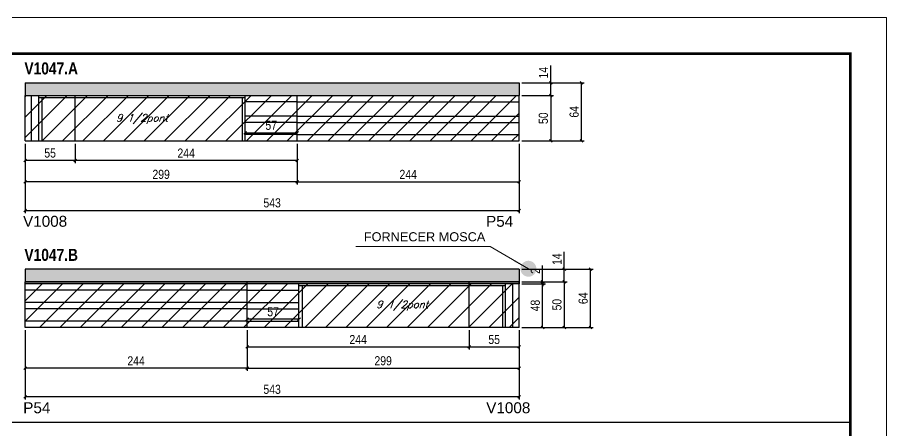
# Model space of a CAD drawing. Extents: x 3309 to 9563, y -2522 to 14608.
# Drawn here: x 8608 to 9563, y 7262 to 7716 of the extents above; entities that cross this region are included whole.
import ezdxf

# ---------------------------------------------------------------- set-up
doc = ezdxf.new("R2010")
doc.units = 0
doc.linetypes.add('DASHED', pattern=[0.75, 0.5, -0.25])
for name, color, linetype in [('5', 5, 'Continuous'), ('COTA', 241, 'Continuous'), ('NOMENCLATURA', 7, 'Continuous'), ('Painéis', 200, 'Continuous'), ('SARR_2.2x7', 40, 'Continuous'), ('SARR_3.5x7', 81, 'Continuous'), ('texto', 7, 'Continuous')]:
    doc.layers.add(name, color=color, linetype=linetype)
for name, color, linetype, lineweight in [('CARIMBO', 255, 'Continuous', 9), ('Folhas', 255, 'Continuous', 9), ('Hachura', 251, 'Continuous', 9), ('SARRAFO DE PRESSAO', 251, 'DASHED', 9)]:
    doc.layers.add(name, color=color, linetype=linetype, lineweight=lineweight)
doc.styles.add('ARIAL', font='arial.ttf')
doc.styles.add('COTA TECNICA', font='techl___.ttf', dxfattribs={"height": 10})
doc.styles.add('Romans', font='romans.shx')
doc.styles.get("Standard").update_dxf_attribs({"font": 'arial.ttf'})
doc.styles.add('TECNICA', font='techb___.ttf', dxfattribs={"height": 10})
doc.dimstyles.new('3x', dxfattribs={"dimtxt": 10, "dimasz": 5, "dimexe": 7, "dimexo": 5, "dimgap": 4, "dimtad": 1, "dimdec": 4, "dimlfac": 0.333333, "dimdsep": 46, "dimtxsty": 'Standard', "dimblk": 'DOT', "dimcen": 0.09, "dimclrd": 1, "dimclre": 1, "dimclrt": 2, "dimadec": 0, "dimazin": 2, "dimtfac": 1, "dimtdec": 4, "dimtmove": 0, "dimatfit": 3, "dimldrblk": 'DOT', "dimfxl": 1, "dimtolj": 1, "dimtzin": 0, "dimlwd": 9, "dimlwe": 9, "dimarcsym": 0})
doc.dimstyles.new('PAINEL', dxfattribs={"dimtxt": 10, "dimasz": 3, "dimexe": 3, "dimexo": 3, "dimgap": 3, "dimtad": 1, "dimdec": 1, "dimzin": 12, "dimdsep": 46, "dimtxsty": 'COTA TECNICA', "dimblk1": 'OBLIQUE', "dimblk2": 'OBLIQUE', "dimsah": 1, "dimcen": 0.9, "dimclrd": 4, "dimclre": 4, "dimclrt": 240, "dimadec": 1, "dimazin": 3, "dimtfac": 1, "dimtdec": 1, "dimtmove": 0, "dimatfit": 3, "dimfxl": 1, "dimtolj": 1, "dimtzin": 12, "dimarcsym": 0})

# ---------------------------------------------------------------- blocks, each defined once
blk = doc.blocks.new('9999999999')
at = {"layer": 'Folhas'}
blk.add_lwpolyline([(98138.98, 34190.21), (99623.98, 34190.21), (99623.98, 35240.21), (98138.98, 35240.21)], close=True, dxfattribs=at)
at = {"layer": 'Folhas', "color": 30, "const_width": 3}
blk.add_lwpolyline([(98213.98, 34230.21), (99583.98, 34230.21), (99583.98, 35200.21), (98213.98, 35200.21)], close=True, dxfattribs=at)
blk = doc.blocks.new('_Oblique')
at = {"color": 0, "linetype": 'ByBlock', "lineweight": -2}
blk.add_line((-0.5, -0.5), (0.5, 0.5), dxfattribs=at)
blk = doc.blocks.new('*D964')
at = {"layer": 'COTA', "color": 4, "linetype": 'ByBlock', "lineweight": -2, "transparency": 16777216}
for p, q in [((8616.06, 7372.48), (8616.06, 7327.63)), ((8860.06, 7372.48), (8860.06, 7327.63)), ((8860.06, 7330.63), (8616.06, 7330.63))]:
    blk.add_line(p, q, dxfattribs=at)
at = {"layer": 'Defpoints', "color": 0, "linetype": 'ByBlock', "transparency": 16777216}
for p in [(8616.06, 7375.48), (8860.06, 7375.48), (8616.06, 7330.63)]:
    blk.add_point(p, dxfattribs=at)
at = {"layer": 'COTA', "color": 4, "linetype": 'ByBlock', "lineweight": -2, "transparency": 16777216, "xscale": 3, "yscale": 3, "zscale": 3, "rotation": 180}
blk.add_blockref('_Oblique', (8616.06, 7330.63), dxfattribs=at)
at = {"layer": 'COTA', "color": 4, "linetype": 'ByBlock', "lineweight": -2, "transparency": 16777216, "xscale": 3, "yscale": 3, "zscale": 3}
blk.add_blockref('_Oblique', (8860.06, 7330.63), dxfattribs=at)
at = {"layer": 'COTA', "color": 240, "linetype": 'ByBlock', "transparency": 16777216, "insert": (8738.06, 7338.7), "char_height": 10, "attachment_point": 5, "style": 'COTA TECNICA'}
blk.add_mtext('\\A1;244', dxfattribs=at)
blk = doc.blocks.new('*D972')
at = {"layer": 'COTA', "color": 4, "linetype": 'ByBlock', "lineweight": -2, "transparency": 16777216}
for p, q in [((8616.06, 7372.48), (8616.06, 7296.15)), ((9159.06, 7372.48), (9159.06, 7296.15)), ((9159.06, 7299.15), (8616.06, 7299.15))]:
    blk.add_line(p, q, dxfattribs=at)
at = {"layer": 'Defpoints', "color": 0, "linetype": 'ByBlock', "transparency": 16777216}
for p in [(8616.06, 7375.48), (9159.06, 7375.48), (8616.06, 7299.15)]:
    blk.add_point(p, dxfattribs=at)
at = {"layer": 'COTA', "color": 4, "linetype": 'ByBlock', "lineweight": -2, "transparency": 16777216, "xscale": 3, "yscale": 3, "zscale": 3, "rotation": 180}
blk.add_blockref('_Oblique', (8616.06, 7299.15), dxfattribs=at)
at = {"layer": 'COTA', "color": 4, "linetype": 'ByBlock', "lineweight": -2, "transparency": 16777216, "xscale": 3, "yscale": 3, "zscale": 3}
blk.add_blockref('_Oblique', (9159.06, 7299.15), dxfattribs=at)
at = {"layer": 'COTA', "color": 240, "linetype": 'ByBlock', "transparency": 16777216, "insert": (8887.56, 7307.37), "char_height": 10, "attachment_point": 5, "style": 'COTA TECNICA'}
blk.add_mtext('\\A1;543', dxfattribs=at)
blk = doc.blocks.new('*D965')
at = {"layer": 'COTA', "color": 4, "lineweight": -2, "transparency": 16777216}
for p, q in [((8860.06, 7372.48), (8860.06, 7327.63)), ((9159.06, 7372.48), (9159.06, 7327.63)), ((8860.06, 7330.63), (9159.06, 7330.63))]:
    blk.add_line(p, q, dxfattribs=at)
at = {"layer": 'Defpoints', "color": 0, "transparency": 16777216}
for p in [(8860.06, 7375.48, 0), (9159.06, 7375.48, 0), (9159.06, 7330.63)]:
    blk.add_point(p, dxfattribs=at)
at = {"layer": 'COTA', "color": 4, "lineweight": -2, "transparency": 16777216, "xscale": 3, "yscale": 3, "zscale": 3, "rotation": 180}
blk.add_blockref('_Oblique', (8860.06, 7330.63), dxfattribs=at)
at = {"layer": 'COTA', "color": 4, "lineweight": -2, "transparency": 16777216, "xscale": 3, "yscale": 3, "zscale": 3}
blk.add_blockref('_Oblique', (9159.06, 7330.63), dxfattribs=at)
at = {"layer": 'COTA', "color": 240, "transparency": 16777216, "insert": (9009.56, 7338.72), "char_height": 10, "attachment_point": 5, "style": 'COTA TECNICA'}
blk.add_mtext('\\A1;299', dxfattribs=at)
blk = doc.blocks.new('*D973')
at = {"layer": 'COTA', "color": 4, "lineweight": -2, "transparency": 16777216}
for p, q in [((8860.06, 7385.48), (8860.06, 7387.55)), ((8917.06, 7384.55), (8860.06, 7384.55)), ((8917.06, 7385.48), (8917.06, 7387.55))]:
    blk.add_line(p, q, dxfattribs=at)
at = {"layer": 'Defpoints', "color": 0, "transparency": 16777216}
for p in [(8860.06, 7384.55), (8860.06, 7382.48, 0), (8917.06, 7382.48, 0)]:
    blk.add_point(p, dxfattribs=at)
at = {"layer": 'COTA', "color": 4, "lineweight": -2, "transparency": 16777216, "xscale": 3, "yscale": 3, "zscale": 3, "rotation": 180}
blk.add_blockref('_Oblique', (8860.06, 7384.55), dxfattribs=at)
at = {"layer": 'COTA', "color": 4, "lineweight": -2, "transparency": 16777216, "xscale": 3, "yscale": 3, "zscale": 3}
blk.add_blockref('_Oblique', (8917.06, 7384.55), dxfattribs=at)
at = {"layer": 'COTA', "color": 240, "transparency": 16777216, "insert": (8888.56, 7392.66), "char_height": 10, "attachment_point": 5, "style": 'COTA TECNICA'}
blk.add_mtext('\\A1;57', dxfattribs=at)
blk = doc.blocks.new('*D974')
at = {"layer": 'COTA', "color": 4, "lineweight": -2, "transparency": 16777216}
for p, q in [((8860.06, 7372.48), (8860.06, 7351.04)), ((9104.06, 7372.48), (9104.06, 7351.04)), ((8860.06, 7354.04), (9104.06, 7354.04))]:
    blk.add_line(p, q, dxfattribs=at)
at = {"layer": 'Defpoints', "color": 0, "transparency": 16777216}
for p in [(8860.06, 7375.48), (9104.06, 7375.48), (9104.06, 7354.04)]:
    blk.add_point(p, dxfattribs=at)
at = {"layer": 'COTA', "color": 4, "lineweight": -2, "transparency": 16777216, "xscale": 3, "yscale": 3, "zscale": 3, "rotation": 180}
blk.add_blockref('_Oblique', (8860.06, 7354.04), dxfattribs=at)
at = {"layer": 'COTA', "color": 4, "lineweight": -2, "transparency": 16777216, "xscale": 3, "yscale": 3, "zscale": 3}
blk.add_blockref('_Oblique', (9104.06, 7354.04), dxfattribs=at)
at = {"layer": 'COTA', "color": 240, "transparency": 16777216, "insert": (8982.06, 7362.12), "char_height": 10, "attachment_point": 5, "style": 'COTA TECNICA'}
blk.add_mtext('\\A1;244', dxfattribs=at)
blk = doc.blocks.new('*D975')
at = {"layer": 'COTA', "color": 4, "lineweight": -2, "transparency": 16777216}
for p, q in [((9104.06, 7372.48), (9104.06, 7351.04)), ((9159.06, 7372.48), (9159.06, 7351.04)), ((9104.06, 7354.04), (9159.06, 7354.04))]:
    blk.add_line(p, q, dxfattribs=at)
at = {"layer": 'Defpoints', "color": 0, "transparency": 16777216}
for p in [(9104.06, 7375.48), (9159.06, 7375.48), (9159.06, 7354.04)]:
    blk.add_point(p, dxfattribs=at)
at = {"layer": 'COTA', "color": 4, "lineweight": -2, "transparency": 16777216, "xscale": 3, "yscale": 3, "zscale": 3, "rotation": 180}
blk.add_blockref('_Oblique', (9104.06, 7354.04), dxfattribs=at)
at = {"layer": 'COTA', "color": 4, "lineweight": -2, "transparency": 16777216, "xscale": 3, "yscale": 3, "zscale": 3}
blk.add_blockref('_Oblique', (9159.06, 7354.04), dxfattribs=at)
at = {"layer": 'COTA', "color": 240, "transparency": 16777216, "insert": (9131.56, 7362.15), "char_height": 10, "attachment_point": 5, "style": 'COTA TECNICA'}
blk.add_mtext('\\A1;55', dxfattribs=at)
blk = doc.blocks.new('*D976')
at = {"layer": 'COTA', "color": 4, "lineweight": -2, "transparency": 16777216}
for p, q in [((9162.06, 7425.48), (9211.68, 7425.48)), ((9208.68, 7425.48), (9208.68, 7375.48)), ((9162.06, 7375.48), (9211.68, 7375.48))]:
    blk.add_line(p, q, dxfattribs=at)
at = {"layer": 'Defpoints', "color": 0, "transparency": 16777216}
for p in [(9159.06, 7425.48), (9159.06, 7375.48), (9208.68, 7375.48)]:
    blk.add_point(p, dxfattribs=at)
at = {"layer": 'COTA', "color": 4, "lineweight": -2, "transparency": 16777216, "xscale": 3, "yscale": 3, "zscale": 3}
for p, rotation in [((9208.68, 7425.48), 90), ((9208.68, 7375.48), 270)]:
    blk.add_blockref('_Oblique', p, dxfattribs=dict(at, rotation=rotation))
at = {"layer": 'COTA', "color": 240, "transparency": 16777216, "insert": (9200.57, 7400.48), "char_height": 10, "attachment_point": 5, "rotation": 90, "style": 'COTA TECNICA'}
blk.add_mtext('\\A1;50', dxfattribs=at)
blk = doc.blocks.new('*D977')
at = {"layer": 'COTA', "color": 4, "lineweight": -2, "transparency": 16777216}
for p, q in [((9208.68, 7439.48), (9208.68, 7458.6)), ((9162.06, 7439.48), (9211.68, 7439.48)), ((9208.68, 7425.48), (9208.68, 7439.48)), ((9162.06, 7425.48), (9211.68, 7425.48))]:
    blk.add_line(p, q, dxfattribs=at)
at = {"layer": 'Defpoints', "color": 0, "transparency": 16777216}
for p in [(9159.06, 7439.48), (9208.68, 7439.48), (9159.06, 7425.48)]:
    blk.add_point(p, dxfattribs=at)
at = {"layer": 'COTA', "color": 4, "lineweight": -2, "transparency": 16777216, "xscale": 3, "yscale": 3, "zscale": 3}
for p, rotation in [((9208.68, 7439.48), 90), ((9208.68, 7425.48), 270)]:
    blk.add_blockref('_Oblique', p, dxfattribs=dict(at, rotation=rotation))
at = {"layer": 'COTA', "color": 240, "transparency": 16777216, "insert": (9200.6, 7450.54), "char_height": 10, "attachment_point": 5, "rotation": 90, "style": 'COTA TECNICA'}
blk.add_mtext('\\A1;14', dxfattribs=at)
blk = doc.blocks.new('*D978')
at = {"layer": 'COTA', "color": 4, "lineweight": -2, "transparency": 16777216}
for p, q in [((9162.06, 7439.48), (9240.54, 7439.48)), ((9237.54, 7375.48), (9237.54, 7439.48)), ((9162.06, 7375.48), (9240.54, 7375.48))]:
    blk.add_line(p, q, dxfattribs=at)
at = {"layer": 'Defpoints', "color": 0, "transparency": 16777216}
for p in [(9159.06, 7439.48), (9237.54, 7439.48), (9159.06, 7375.48)]:
    blk.add_point(p, dxfattribs=at)
at = {"layer": 'COTA', "color": 4, "lineweight": -2, "transparency": 16777216, "xscale": 3, "yscale": 3, "zscale": 3}
for p, rotation in [((9237.54, 7439.48), 90), ((9237.54, 7375.48), 270)]:
    blk.add_blockref('_Oblique', p, dxfattribs=dict(at, rotation=rotation))
at = {"layer": 'COTA', "color": 240, "transparency": 16777216, "insert": (9229.43, 7407.48), "char_height": 10, "attachment_point": 5, "rotation": 90, "style": 'COTA TECNICA'}
blk.add_mtext('\\A1;64', dxfattribs=at)
blk = doc.blocks.new('*D966')
at = {"layer": 'COTA', "color": 4, "linetype": 'ByBlock', "lineweight": -2, "transparency": 16777216}
for p, q in [((8915.06, 7577.52), (8915.06, 7532.66)), ((9159.06, 7577.52), (9159.06, 7532.66)), ((8915.06, 7535.66), (9159.06, 7535.66))]:
    blk.add_line(p, q, dxfattribs=at)
at = {"layer": 'Defpoints', "color": 0, "linetype": 'ByBlock', "transparency": 16777216}
for p in [(8915.06, 7580.52), (9159.06, 7580.52), (9159.06, 7535.66)]:
    blk.add_point(p, dxfattribs=at)
at = {"layer": 'COTA', "color": 4, "linetype": 'ByBlock', "lineweight": -2, "transparency": 16777216, "xscale": 3, "yscale": 3, "zscale": 3, "rotation": 180}
blk.add_blockref('_Oblique', (8915.06, 7535.66), dxfattribs=at)
at = {"layer": 'COTA', "color": 4, "linetype": 'ByBlock', "lineweight": -2, "transparency": 16777216, "xscale": 3, "yscale": 3, "zscale": 3}
blk.add_blockref('_Oblique', (9159.06, 7535.66), dxfattribs=at)
at = {"layer": 'COTA', "color": 240, "linetype": 'ByBlock', "transparency": 16777216, "insert": (9037.06, 7543.73), "char_height": 10, "attachment_point": 5, "style": 'COTA TECNICA'}
blk.add_mtext('\\A1;244', dxfattribs=at)
blk = doc.blocks.new('*D967')
at = {"layer": 'COTA', "color": 4, "lineweight": -2, "transparency": 16777216}
for p, q in [((8616.06, 7577.52), (8616.06, 7532.66)), ((8915.06, 7577.52), (8915.06, 7532.66)), ((8915.06, 7535.66), (8616.06, 7535.66))]:
    blk.add_line(p, q, dxfattribs=at)
at = {"layer": 'Defpoints', "color": 0, "transparency": 16777216}
for p in [(8616.06, 7580.52, 0), (8915.06, 7580.52, 0), (8616.06, 7535.66)]:
    blk.add_point(p, dxfattribs=at)
at = {"layer": 'COTA', "color": 4, "lineweight": -2, "transparency": 16777216, "xscale": 3, "yscale": 3, "zscale": 3, "rotation": 180}
blk.add_blockref('_Oblique', (8616.06, 7535.66), dxfattribs=at)
at = {"layer": 'COTA', "color": 4, "lineweight": -2, "transparency": 16777216, "xscale": 3, "yscale": 3, "zscale": 3}
blk.add_blockref('_Oblique', (8915.06, 7535.66), dxfattribs=at)
at = {"layer": 'COTA', "color": 240, "transparency": 16777216, "insert": (8765.56, 7543.75), "char_height": 10, "attachment_point": 5, "style": 'COTA TECNICA'}
blk.add_mtext('\\A1;299', dxfattribs=at)
blk = doc.blocks.new('*D979')
at = {"layer": 'COTA', "color": 4, "lineweight": -2, "transparency": 16777216}
for p, q in [((8858.06, 7590.52), (8858.06, 7592.59)), ((8858.06, 7589.59), (8915.06, 7589.59)), ((8915.06, 7590.52), (8915.06, 7592.59))]:
    blk.add_line(p, q, dxfattribs=at)
at = {"layer": 'Defpoints', "color": 0, "transparency": 16777216}
for p in [(8858.06, 7587.52, 0), (8915.06, 7589.59), (8915.06, 7587.52, 0)]:
    blk.add_point(p, dxfattribs=at)
at = {"layer": 'COTA', "color": 4, "lineweight": -2, "transparency": 16777216, "xscale": 3, "yscale": 3, "zscale": 3, "rotation": 180}
blk.add_blockref('_Oblique', (8858.06, 7589.59), dxfattribs=at)
at = {"layer": 'COTA', "color": 4, "lineweight": -2, "transparency": 16777216, "xscale": 3, "yscale": 3, "zscale": 3}
blk.add_blockref('_Oblique', (8915.06, 7589.59), dxfattribs=at)
at = {"layer": 'COTA', "color": 240, "transparency": 16777216, "insert": (8886.56, 7597.7), "char_height": 10, "attachment_point": 5, "style": 'COTA TECNICA'}
blk.add_mtext('\\A1;57', dxfattribs=at)
blk = doc.blocks.new('*D980')
at = {"layer": 'COTA', "color": 4, "lineweight": -2, "transparency": 16777216}
for p, q in [((8671.06, 7577.52), (8671.06, 7556.08)), ((8915.06, 7577.52), (8915.06, 7556.08)), ((8915.06, 7559.08), (8671.06, 7559.08))]:
    blk.add_line(p, q, dxfattribs=at)
at = {"layer": 'Defpoints', "color": 0, "transparency": 16777216}
for p in [(8671.06, 7580.52), (8915.06, 7580.52), (8671.06, 7559.08)]:
    blk.add_point(p, dxfattribs=at)
at = {"layer": 'COTA', "color": 4, "lineweight": -2, "transparency": 16777216, "xscale": 3, "yscale": 3, "zscale": 3, "rotation": 180}
blk.add_blockref('_Oblique', (8671.06, 7559.08), dxfattribs=at)
at = {"layer": 'COTA', "color": 4, "lineweight": -2, "transparency": 16777216, "xscale": 3, "yscale": 3, "zscale": 3}
blk.add_blockref('_Oblique', (8915.06, 7559.08), dxfattribs=at)
at = {"layer": 'COTA', "color": 240, "transparency": 16777216, "insert": (8793.06, 7567.15), "char_height": 10, "attachment_point": 5, "style": 'COTA TECNICA'}
blk.add_mtext('\\A1;244', dxfattribs=at)
blk = doc.blocks.new('*D981')
at = {"layer": 'COTA', "color": 4, "lineweight": -2, "transparency": 16777216}
for p, q in [((8616.06, 7577.52), (8616.06, 7556.08)), ((8671.06, 7577.52), (8671.06, 7556.08)), ((8671.06, 7559.08), (8616.06, 7559.08))]:
    blk.add_line(p, q, dxfattribs=at)
at = {"layer": 'Defpoints', "color": 0, "transparency": 16777216}
for p in [(8616.06, 7580.52), (8671.06, 7580.52), (8616.06, 7559.08)]:
    blk.add_point(p, dxfattribs=at)
at = {"layer": 'COTA', "color": 4, "lineweight": -2, "transparency": 16777216, "xscale": 3, "yscale": 3, "zscale": 3, "rotation": 180}
blk.add_blockref('_Oblique', (8616.06, 7559.08), dxfattribs=at)
at = {"layer": 'COTA', "color": 4, "lineweight": -2, "transparency": 16777216, "xscale": 3, "yscale": 3, "zscale": 3}
blk.add_blockref('_Oblique', (8671.06, 7559.08), dxfattribs=at)
at = {"layer": 'COTA', "color": 240, "transparency": 16777216, "insert": (8643.56, 7567.19), "char_height": 10, "attachment_point": 5, "style": 'COTA TECNICA'}
blk.add_mtext('\\A1;55', dxfattribs=at)
blk = doc.blocks.new('*D968')
at = {"layer": 'COTA', "color": 4, "lineweight": -2, "transparency": 16777216}
for p, q in [((9162.06, 7630.52), (9196.74, 7630.52)), ((9193.74, 7630.52), (9193.74, 7580.52)), ((9162.06, 7580.52), (9196.74, 7580.52))]:
    blk.add_line(p, q, dxfattribs=at)
at = {"layer": 'Defpoints', "color": 0, "transparency": 16777216}
for p in [(9159.06, 7630.52), (9159.06, 7580.52), (9193.74, 7580.52)]:
    blk.add_point(p, dxfattribs=at)
at = {"layer": 'COTA', "color": 4, "lineweight": -2, "transparency": 16777216, "xscale": 3, "yscale": 3, "zscale": 3}
for p, rotation in [((9193.74, 7630.52), 90), ((9193.74, 7580.52), 270)]:
    blk.add_blockref('_Oblique', p, dxfattribs=dict(at, rotation=rotation))
at = {"layer": 'COTA', "color": 240, "transparency": 16777216, "insert": (9185.63, 7605.52), "char_height": 10, "attachment_point": 5, "rotation": 90, "style": 'COTA TECNICA'}
blk.add_mtext('\\A1;50', dxfattribs=at)
blk = doc.blocks.new('*D969')
at = {"layer": 'COTA', "color": 4, "lineweight": -2, "transparency": 16777216}
for p, q in [((9193.74, 7644.52), (9193.74, 7663.63)), ((9162.06, 7644.52), (9196.74, 7644.52)), ((9193.74, 7630.52), (9193.74, 7644.52)), ((9162.06, 7630.52), (9196.74, 7630.52))]:
    blk.add_line(p, q, dxfattribs=at)
at = {"layer": 'Defpoints', "color": 0, "transparency": 16777216}
for p in [(9159.06, 7644.52), (9193.74, 7644.52), (9159.06, 7630.52)]:
    blk.add_point(p, dxfattribs=at)
at = {"layer": 'COTA', "color": 4, "lineweight": -2, "transparency": 16777216, "xscale": 3, "yscale": 3, "zscale": 3}
for p, rotation in [((9193.74, 7644.52), 90), ((9193.74, 7630.52), 270)]:
    blk.add_blockref('_Oblique', p, dxfattribs=dict(at, rotation=rotation))
at = {"layer": 'COTA', "color": 240, "transparency": 16777216, "insert": (9185.67, 7655.58), "char_height": 10, "attachment_point": 5, "rotation": 90, "style": 'COTA TECNICA'}
blk.add_mtext('\\A1;14', dxfattribs=at)
blk = doc.blocks.new('*D970')
at = {"layer": 'COTA', "color": 4, "lineweight": -2, "transparency": 16777216}
for p, q in [((9162.06, 7644.52), (9230.64, 7644.52)), ((9227.64, 7580.52), (9227.64, 7644.52)), ((9162.06, 7580.52), (9230.64, 7580.52))]:
    blk.add_line(p, q, dxfattribs=at)
at = {"layer": 'Defpoints', "color": 0, "transparency": 16777216}
for p in [(9159.06, 7644.52), (9227.64, 7644.52), (9159.06, 7580.52)]:
    blk.add_point(p, dxfattribs=at)
at = {"layer": 'COTA', "color": 4, "lineweight": -2, "transparency": 16777216, "xscale": 3, "yscale": 3, "zscale": 3}
for p, rotation in [((9227.64, 7644.52), 90), ((9227.64, 7580.52), 270)]:
    blk.add_blockref('_Oblique', p, dxfattribs=dict(at, rotation=rotation))
at = {"layer": 'COTA', "color": 240, "transparency": 16777216, "insert": (9219.53, 7612.52), "char_height": 10, "attachment_point": 5, "rotation": 90, "style": 'COTA TECNICA'}
blk.add_mtext('\\A1;64', dxfattribs=at)
blk = doc.blocks.new('*D982')
at = {"layer": 'COTA', "color": 4, "lineweight": -2, "transparency": 16777216}
for p, q in [((8616.06, 7577.52), (8616.06, 7501.18)), ((9159.06, 7577.52), (9159.06, 7501.18)), ((8616.06, 7504.18), (9159.06, 7504.18))]:
    blk.add_line(p, q, dxfattribs=at)
at = {"layer": 'Defpoints', "color": 0, "transparency": 16777216}
for p in [(8616.06, 7580.52), (9159.06, 7580.52), (9159.06, 7504.18)]:
    blk.add_point(p, dxfattribs=at)
at = {"layer": 'COTA', "color": 4, "lineweight": -2, "transparency": 16777216, "xscale": 3, "yscale": 3, "zscale": 3, "rotation": 180}
blk.add_blockref('_Oblique', (8616.06, 7504.18), dxfattribs=at)
at = {"layer": 'COTA', "color": 4, "lineweight": -2, "transparency": 16777216, "xscale": 3, "yscale": 3, "zscale": 3}
blk.add_blockref('_Oblique', (9159.06, 7504.18), dxfattribs=at)
at = {"layer": 'COTA', "color": 240, "transparency": 16777216, "insert": (8887.56, 7512.4), "char_height": 10, "attachment_point": 5, "style": 'COTA TECNICA'}
blk.add_mtext('\\A1;543', dxfattribs=at)
blk = doc.blocks.new('*D983')
at = {"layer": 'COTA', "color": 4, "lineweight": -2, "transparency": 16777216}
for p, q in [((9162.06, 7423.48), (9187.86, 7423.48)), ((9184.86, 7375.48), (9184.86, 7423.48)), ((9162.06, 7375.48), (9187.86, 7375.48))]:
    blk.add_line(p, q, dxfattribs=at)
at = {"layer": 'Defpoints', "color": 0, "transparency": 16777216}
for p in [(9159.06, 7423.48), (9184.86, 7423.48), (9159.06, 7375.48)]:
    blk.add_point(p, dxfattribs=at)
at = {"layer": 'COTA', "color": 4, "lineweight": -2, "transparency": 16777216, "xscale": 3, "yscale": 3, "zscale": 3}
for p, rotation in [((9184.86, 7423.48), 90), ((9184.86, 7375.48), 270)]:
    blk.add_blockref('_Oblique', p, dxfattribs=dict(at, rotation=rotation))
at = {"layer": 'COTA', "color": 240, "transparency": 16777216, "insert": (9176.77, 7399.48), "char_height": 10, "attachment_point": 5, "rotation": 90, "style": 'COTA TECNICA'}
blk.add_mtext('\\A1;48', dxfattribs=at)
blk = doc.blocks.new('*D984')
at = {"layer": 'COTA', "color": 4, "lineweight": -2, "transparency": 16777216}
for p, q in [((9184.86, 7425.48), (9184.86, 7443.59)), ((9162.06, 7425.48), (9187.86, 7425.48)), ((9162.06, 7423.48), (9187.86, 7423.48)), ((9184.86, 7423.48), (9184.86, 7425.48)), ((9184.86, 7423.48), (9184.86, 7420.48))]:
    blk.add_line(p, q, dxfattribs=at)
at = {"layer": 'Defpoints', "color": 0, "transparency": 16777216}
for p in [(9159.06, 7425.48), (9159.06, 7423.48), (9184.86, 7425.48)]:
    blk.add_point(p, dxfattribs=at)
at = {"layer": 'COTA', "color": 4, "lineweight": -2, "transparency": 16777216, "xscale": 3, "yscale": 3, "zscale": 3}
for p, rotation in [((9184.86, 7425.48), 270), ((9184.86, 7423.48), 90)]:
    blk.add_blockref('_Oblique', p, dxfattribs=dict(at, rotation=rotation))
at = {"layer": 'COTA', "color": 240, "transparency": 16777216, "insert": (9176.86, 7437.54), "char_height": 10, "attachment_point": 5, "rotation": 90, "style": 'COTA TECNICA'}
blk.add_mtext('\\A1;2', dxfattribs=at)
blk = doc.blocks.new('_Dot')
at = {"color": 0, "linetype": 'ByBlock', "lineweight": -2}
blk.add_line((-0.5, 0), (-1, 0), dxfattribs=at)
at = {"color": 0, "linetype": 'ByBlock', "const_width": 0.5}
blk.add_lwpolyline([(-0.25, 0, 1), (0.25, 0, 1)], format="xyb", close=True, dxfattribs=at)

msp = doc.modelspace()

# ---------------------------------------------------------------- hatches: boundary and pattern name
at = {"layer": 'COTA'}
h = msp.add_hatch(dxfattribs=at)
h.set_pattern_fill('AR-CONC', color=256, scale=0.03)
h.set_pattern_definition([(50, (1585, -750.801), (5.46554, -0.4781726), [0.5715, -6.2865]), (355, (1585, -750.801), (-1.0573026, 5.7317054), [0.4572, -5.0292175]), (100.451445, (1585.4555, -750.841), (4.4082374, 5.2535326), [0.4857003, -5.3427073]), (46.1842, (1585, -749.277), (8.1323712, -1.26127), [0.85725, -9.42975]), (96.63556, (1585.678, -749.382), (7.122124, 7.422784), [0.728551, -8.014068]), (351.18415, (1585, -749.277), (7.122124, 7.422784), [0.685799, -7.543792]), (21, (1585.762, -749.658), (4.5484317, -3.067956), [0.5715, -6.2865]), (326, (1585.762, -749.658), (1.8540609, 5.525639), [0.4572, -5.0292]), (71.451445, (1586.141, -749.9137), (6.4024926, 2.457683), [0.4857003, -5.342698]), (37.5, (1585, -750.801), (0.0926581, 2.53665117), [0, -4.96824, 0, -5.1054, 0, -5.04825]), (7.5, (1585, -750.801), (2.0045899, 3.00541724), [0, -2.91084, 0, -4.85394, 0, -1.92405]), (327.5, (1583.3007, -750.801), (4.06771786, -0.17186232), [0, -1.905, 0, -5.9436, 0, -7.8867]), (317.5, (1582.5387, -750.801), (4.4438754, 0.7627947), [0, -2.4765, 0, -3.94716, 0, -5.6007])])
h.paths.add_polyline_path([(9159.06, 7630.52), (9159.06, 7644.52), (8616.06, 7644.52), (8616.06, 7630.52)])
h = msp.add_hatch(dxfattribs=at)
h.set_pattern_fill('AR-CONC', color=256, scale=0.03)
h.set_pattern_definition([(50, (1585, -955.8344), (5.46554, -0.4781726), [0.5715, -6.2865]), (355, (1585, -955.8344), (-1.0573026, 5.7317054), [0.4572, -5.0292175]), (100.451445, (1585.4555, -955.874), (4.4082374, 5.2535326), [0.4857003, -5.3427073]), (46.1842, (1585, -954.3104), (8.1323712, -1.26127), [0.85725, -9.42975]), (96.63556, (1585.678, -954.4155), (7.122124, 7.422784), [0.728551, -8.014068]), (351.18415, (1585, -954.31), (7.122124, 7.422784), [0.685799, -7.543792]), (21, (1585.762, -954.6914), (4.5484317, -3.067956), [0.5715, -6.2865]), (326, (1585.762, -954.6914), (1.8540609, 5.525639), [0.4572, -5.0292]), (71.451445, (1586.141, -954.947), (6.4024926, 2.457683), [0.4857003, -5.342698]), (37.5, (1585, -955.8344), (0.0926581, 2.53665117), [0, -4.96824, 0, -5.1054, 0, -5.04825]), (7.5, (1585, -955.8344), (2.0045899, 3.00541724), [0, -2.91084, 0, -4.85394, 0, -1.92405]), (327.5, (1583.3007, -955.8344), (4.06771786, -0.17186232), [0, -1.905, 0, -5.9436, 0, -7.8867]), (317.5, (1582.5387, -955.8344), (4.4438754, 0.7627947), [0, -2.4765, 0, -3.94716, 0, -5.6007])])
h.paths.add_polyline_path([(9159.06, 7425.48), (9159.06, 7439.48), (8616.06, 7439.48), (8616.06, 7425.48)])
at = {"layer": 'Hachura', "linetype": 'ByBlock'}
h = msp.add_hatch(dxfattribs=at)
h.set_pattern_fill('ANSI31', color=256, scale=5)
h.set_pattern_definition([(45, (0, 0.956), (-11.22532, 11.22532), [])])
h.paths.add_polyline_path([(8671.06, 7630.52), (8616.06, 7630.52), (8616.06, 7580.52), (8671.06, 7580.52)])
h.paths.add_polyline_path([(8915.06, 7580.52), (8915.06, 7630.52), (8671.06, 7630.52), (8671.06, 7580.52)])
h.paths.add_polyline_path([(8915.06, 7630.52), (8915.06, 7580.52), (9159.06, 7580.52), (9159.06, 7630.52)])
h.paths.add_polyline_path([(9159.06, 7375.48), (9159.06, 7423.48), (9104.06, 7423.48), (9104.06, 7375.48)])
h.paths.add_polyline_path([(8860.06, 7423.48), (8860.06, 7375.48), (9104.06, 7375.48), (9104.06, 7423.48)])
h.paths.add_polyline_path([(8616.06, 7423.48), (8616.06, 7375.48), (8860.06, 7375.48), (8860.06, 7423.48)])

# ---------------------------------------------------------------- linework, layer by layer
at = {"layer": 'COTA'}
for p, q in [((8616.06, 7644.52), (8616.06, 7630.52)), ((8616.06, 7644.52), (9159.06, 7644.52)), ((9159.06, 7644.52), (9159.06, 7630.52)), ((9159.06, 7439.48), (8616.06, 7439.48)), ((8616.06, 7439.48), (8616.06, 7425.48)), ((9159.06, 7439.48), (9159.06, 7425.48)), ((8152.87, 7271.31), (9522.87, 7271.31))]:
    msp.add_line(p, q, dxfattribs=at)
at = {"layer": 'Painéis', "linetype": 'ByBlock'}
for p, q in [((8616.06, 7630.52), (9159.06, 7630.52)), ((8616.06, 7580.52), (8616.06, 7630.52)), ((8671.06, 7580.52), (8671.06, 7630.52)), ((8915.06, 7580.52), (8915.06, 7630.52)), ((9159.06, 7580.52), (9159.06, 7630.52)), ((8616.06, 7580.52), (9159.06, 7580.52)), ((9159.06, 7425.48), (8616.06, 7425.48)), ((8616.06, 7375.48), (8616.06, 7425.48)), ((8860.06, 7375.48), (8860.06, 7425.48)), ((9104.06, 7375.48), (9104.06, 7425.48)), ((9159.06, 7375.48), (9159.06, 7425.48)), ((9159.06, 7375.48), (8616.06, 7375.48))]:
    msp.add_line(p, q, dxfattribs=at)
at = {"layer": 'Painéis', "linetype": 'ByBlock', "elevation": 0}
msp.add_lwpolyline([(9159.06, 7423.48), (8616.06, 7423.48), (8616.06, 7425.48), (9159.06, 7425.48)], close=True, dxfattribs=at)
at = {"layer": 'SARR_2.2x7', "linetype": 'Continuous'}
for p, q in [((8623.06, 7580.52), (8623.06, 7630.52)), ((8631.06, 7628.32), (8858.06, 7628.32)), ((8915.06, 7623.52), (8858.06, 7623.52)), ((8915.06, 7623.52), (9159.06, 7623.52)), ((8915.06, 7607.85), (8858.06, 7607.85)), ((8915.06, 7607.85), (9159.06, 7607.85)), ((8915.06, 7600.85), (8858.06, 7600.85)), ((8915.06, 7600.85), (9159.06, 7600.85)), ((8915.06, 7587.52), (8858.06, 7587.52)), ((8915.06, 7587.52), (9159.06, 7587.52)), ((9152.06, 7375.48), (9152.06, 7423.48)), ((8860.06, 7416.48), (8616.06, 7416.48)), ((8860.06, 7416.48), (8917.06, 7416.48)), ((9144.06, 7421.28), (8917.06, 7421.28)), ((8860.06, 7402.81), (8616.06, 7402.81)), ((8860.06, 7395.81), (8616.06, 7395.81)), ((8860.06, 7402.81), (8917.06, 7402.81)), ((8860.06, 7395.81), (8917.06, 7395.81)), ((8860.06, 7382.48), (8616.06, 7382.48)), ((8860.06, 7382.48), (8917.06, 7382.48))]:
    msp.add_line(p, q, dxfattribs=at)
at = {"layer": 'SARR_3.5x7'}
for p, q in [((8631.06, 7580.52), (8631.06, 7630.52)), ((8634.56, 7628.32), (8634.56, 7580.52)), ((8854.56, 7628.32), (8854.56, 7580.52)), ((8858.06, 7580.52), (8858.06, 7630.52)), ((8917.06, 7375.48), (8917.06, 7423.48)), ((9144.06, 7375.48), (9144.06, 7423.48)), ((8920.56, 7421.28), (8920.56, 7375.48)), ((9140.56, 7421.28), (9140.56, 7375.48))]:
    msp.add_line(p, q, dxfattribs=at)

# ---------------------------------------------------------------- block references
at = {"layer": 'SARRAFO DE PRESSAO', "color": 6, "linetype": 'ByBlock'}
msp.add_blockref('9999999999', (-90061.11, -27523.8), dxfattribs=at)

# ---------------------------------------------------------------- texts
at = {"layer": '5', "linetype": 'Continuous'}
for s, rotation, p in [('V1008', 0.00004, (8613.83, 7486.17)), ('P54', 0.00004, (9122.63, 7486.17)), ('P54', 359.99996, (8614.03, 7281.14)), ('V1008', 359.99996, (9122.84, 7281.14))]:
    msp.add_text(s, height=12, rotation=rotation, dxfattribs=at).set_placement(p)
at = {"layer": 'CARIMBO', "style": 'ARIAL'}
msp.add_text('FORNECER MOSCA', height=10, dxfattribs=at).set_placement((8988.36, 7470.14, 0))
at = {"layer": 'NOMENCLATURA', "style": 'TECNICA'}
for s, p in [('V1047.A', (8615.35, 7653.7)), ('V1047.B', (8615.35, 7448.67))]:
    msp.add_text(s, height=13.2, dxfattribs=at).set_placement(p)
at = {"layer": 'texto', "color": 2, "char_height": 8, "attachment_point": 5, "style": 'Romans'}
for insert in [(8744.56, 7604.52), (9030.56, 7399.48)]:
    msp.add_mtext('{\\Q19;\\C256;9 1/2pont}', dxfattribs=dict(at, insert=insert))

# ---------------------------------------------------------------- dimensions: what is measured, and where the dimension line sits
at = {"layer": 'COTA'}
for base, p1, p2, angle, picture, middle in [((9193.74, 7644.52), (9159.06, 7630.52), (9159.06, 7644.52), 90, '*D969', (9185.67, 7655.58)), ((9227.64, 7644.52), (9159.06, 7580.52), (9159.06, 7644.52), 90, '*D970', (9219.53, 7612.52)), ((9193.74, 7580.52), (9159.06, 7630.52), (9159.06, 7580.52), 90, '*D968', (9185.63, 7605.52)), ((8915.06, 7589.59, 0), (8858.06, 7587.52), (8915.06, 7587.52), 180, '*D979', (8886.56, 7597.7, 0)), ((8616.06, 7535.66, 0), (8915.06, 7580.52), (8616.06, 7580.52), 180, '*D967', (8765.56, 7543.75, 0)), ((8671.06, 7559.08), (8915.06, 7580.52), (8671.06, 7580.52), 180, '*D980', (8793.06, 7567.15)), ((9208.68, 7439.48), (9159.06, 7425.48), (9159.06, 7439.48), 90, '*D977', (9200.6, 7450.54)), ((9184.86, 7425.48), (9159.06, 7423.48), (9159.06, 7425.48), 90, '*D984', (9176.86, 7437.54)), ((9237.54, 7439.48), (9159.06, 7375.48), (9159.06, 7439.48), 90, '*D978', (9229.43, 7407.48)), ((9208.68, 7375.48), (9159.06, 7425.48), (9159.06, 7375.48), 90, '*D976', (9200.57, 7400.48)), ((9184.86, 7423.48), (9159.06, 7375.48), (9159.06, 7423.48), 90, '*D983', (9176.77, 7399.48))]:
    dim = msp.add_linear_dim(base=base, p1=p1, p2=p2, angle=angle, dimstyle='PAINEL', dxfattribs=at)
    dim.commit()
    dim.dimension.update_dxf_attribs({"geometry": picture, "text_midpoint": middle})
dim = msp.add_linear_dim(base=(8616.06, 7559.08), p1=(8671.06, 7580.52), p2=(8616.06, 7580.52), angle=180, dimstyle='PAINEL', override={"dimtmove": 1}, dxfattribs=at)
dim.commit()
dim.dimension.update_dxf_attribs({"geometry": '*D981', "text_midpoint": (8643.56, 7567.19)})
for base, p1, p2, picture, middle in [((9159.06, 7504.18), (8616.06, 7580.52), (9159.06, 7580.52), '*D982', (8887.56, 7512.4)), ((8860.06, 7384.55, 0), (8917.06, 7382.48), (8860.06, 7382.48), '*D973', (8888.56, 7392.66, 0)), ((9159.06, 7330.63, 0), (8860.06, 7375.48), (9159.06, 7375.48), '*D965', (9009.56, 7338.72, 0)), ((9104.06, 7354.04), (8860.06, 7375.48), (9104.06, 7375.48), '*D974', (8982.06, 7362.12))]:
    dim = msp.add_linear_dim(base=base, p1=p1, p2=p2, dimstyle='PAINEL', dxfattribs=at)
    dim.commit()
    dim.dimension.update_dxf_attribs({"geometry": picture, "text_midpoint": middle})
at = {"layer": 'COTA', "linetype": 'ByBlock'}
dim = msp.add_linear_dim(base=(9159.06, 7535.66), p1=(8915.06, 7580.52), p2=(9159.06, 7580.52), dimstyle='PAINEL', override={"dimtmove": 1}, dxfattribs=at)
dim.commit()
dim.dimension.update_dxf_attribs({"geometry": '*D966', "text_midpoint": (9037.06, 7543.73)})
dim = msp.add_linear_dim(base=(8616.06, 7330.63), p1=(8860.06, 7375.48), p2=(8616.06, 7375.48), angle=180, dimstyle='PAINEL', override={"dimtmove": 1}, dxfattribs=at)
dim.commit()
dim.dimension.update_dxf_attribs({"geometry": '*D964', "text_midpoint": (8738.06, 7338.7)})
dim = msp.add_linear_dim(base=(8616.06, 7299.15), p1=(9159.06, 7375.48), p2=(8616.06, 7375.48), angle=180, dimstyle='PAINEL', dxfattribs=at)
dim.commit()
dim.dimension.update_dxf_attribs({"geometry": '*D972', "text_midpoint": (8887.56, 7307.37)})
at = {"layer": 'COTA'}
dim = msp.add_linear_dim(base=(9159.06, 7354.04), p1=(9104.06, 7375.48), p2=(9159.06, 7375.48), dimstyle='PAINEL', override={"dimtmove": 1}, dxfattribs=at)
dim.commit()
dim.dimension.update_dxf_attribs({"geometry": '*D975', "text_midpoint": (9131.56, 7362.15)})

# ---------------------------------------------------------------- leaders
at = {"layer": 'Hachura'}
msp.add_leader([(9169.22, 7439.99, 0), (9127.1, 7464.42, 0), (8979.66, 7464.42, 0)], dimstyle='3x', override={"dimasz": 17.5, "dimgap": 4, "dimtad": 0}, dxfattribs=at)

doc.saveas('drawing.dxf')
